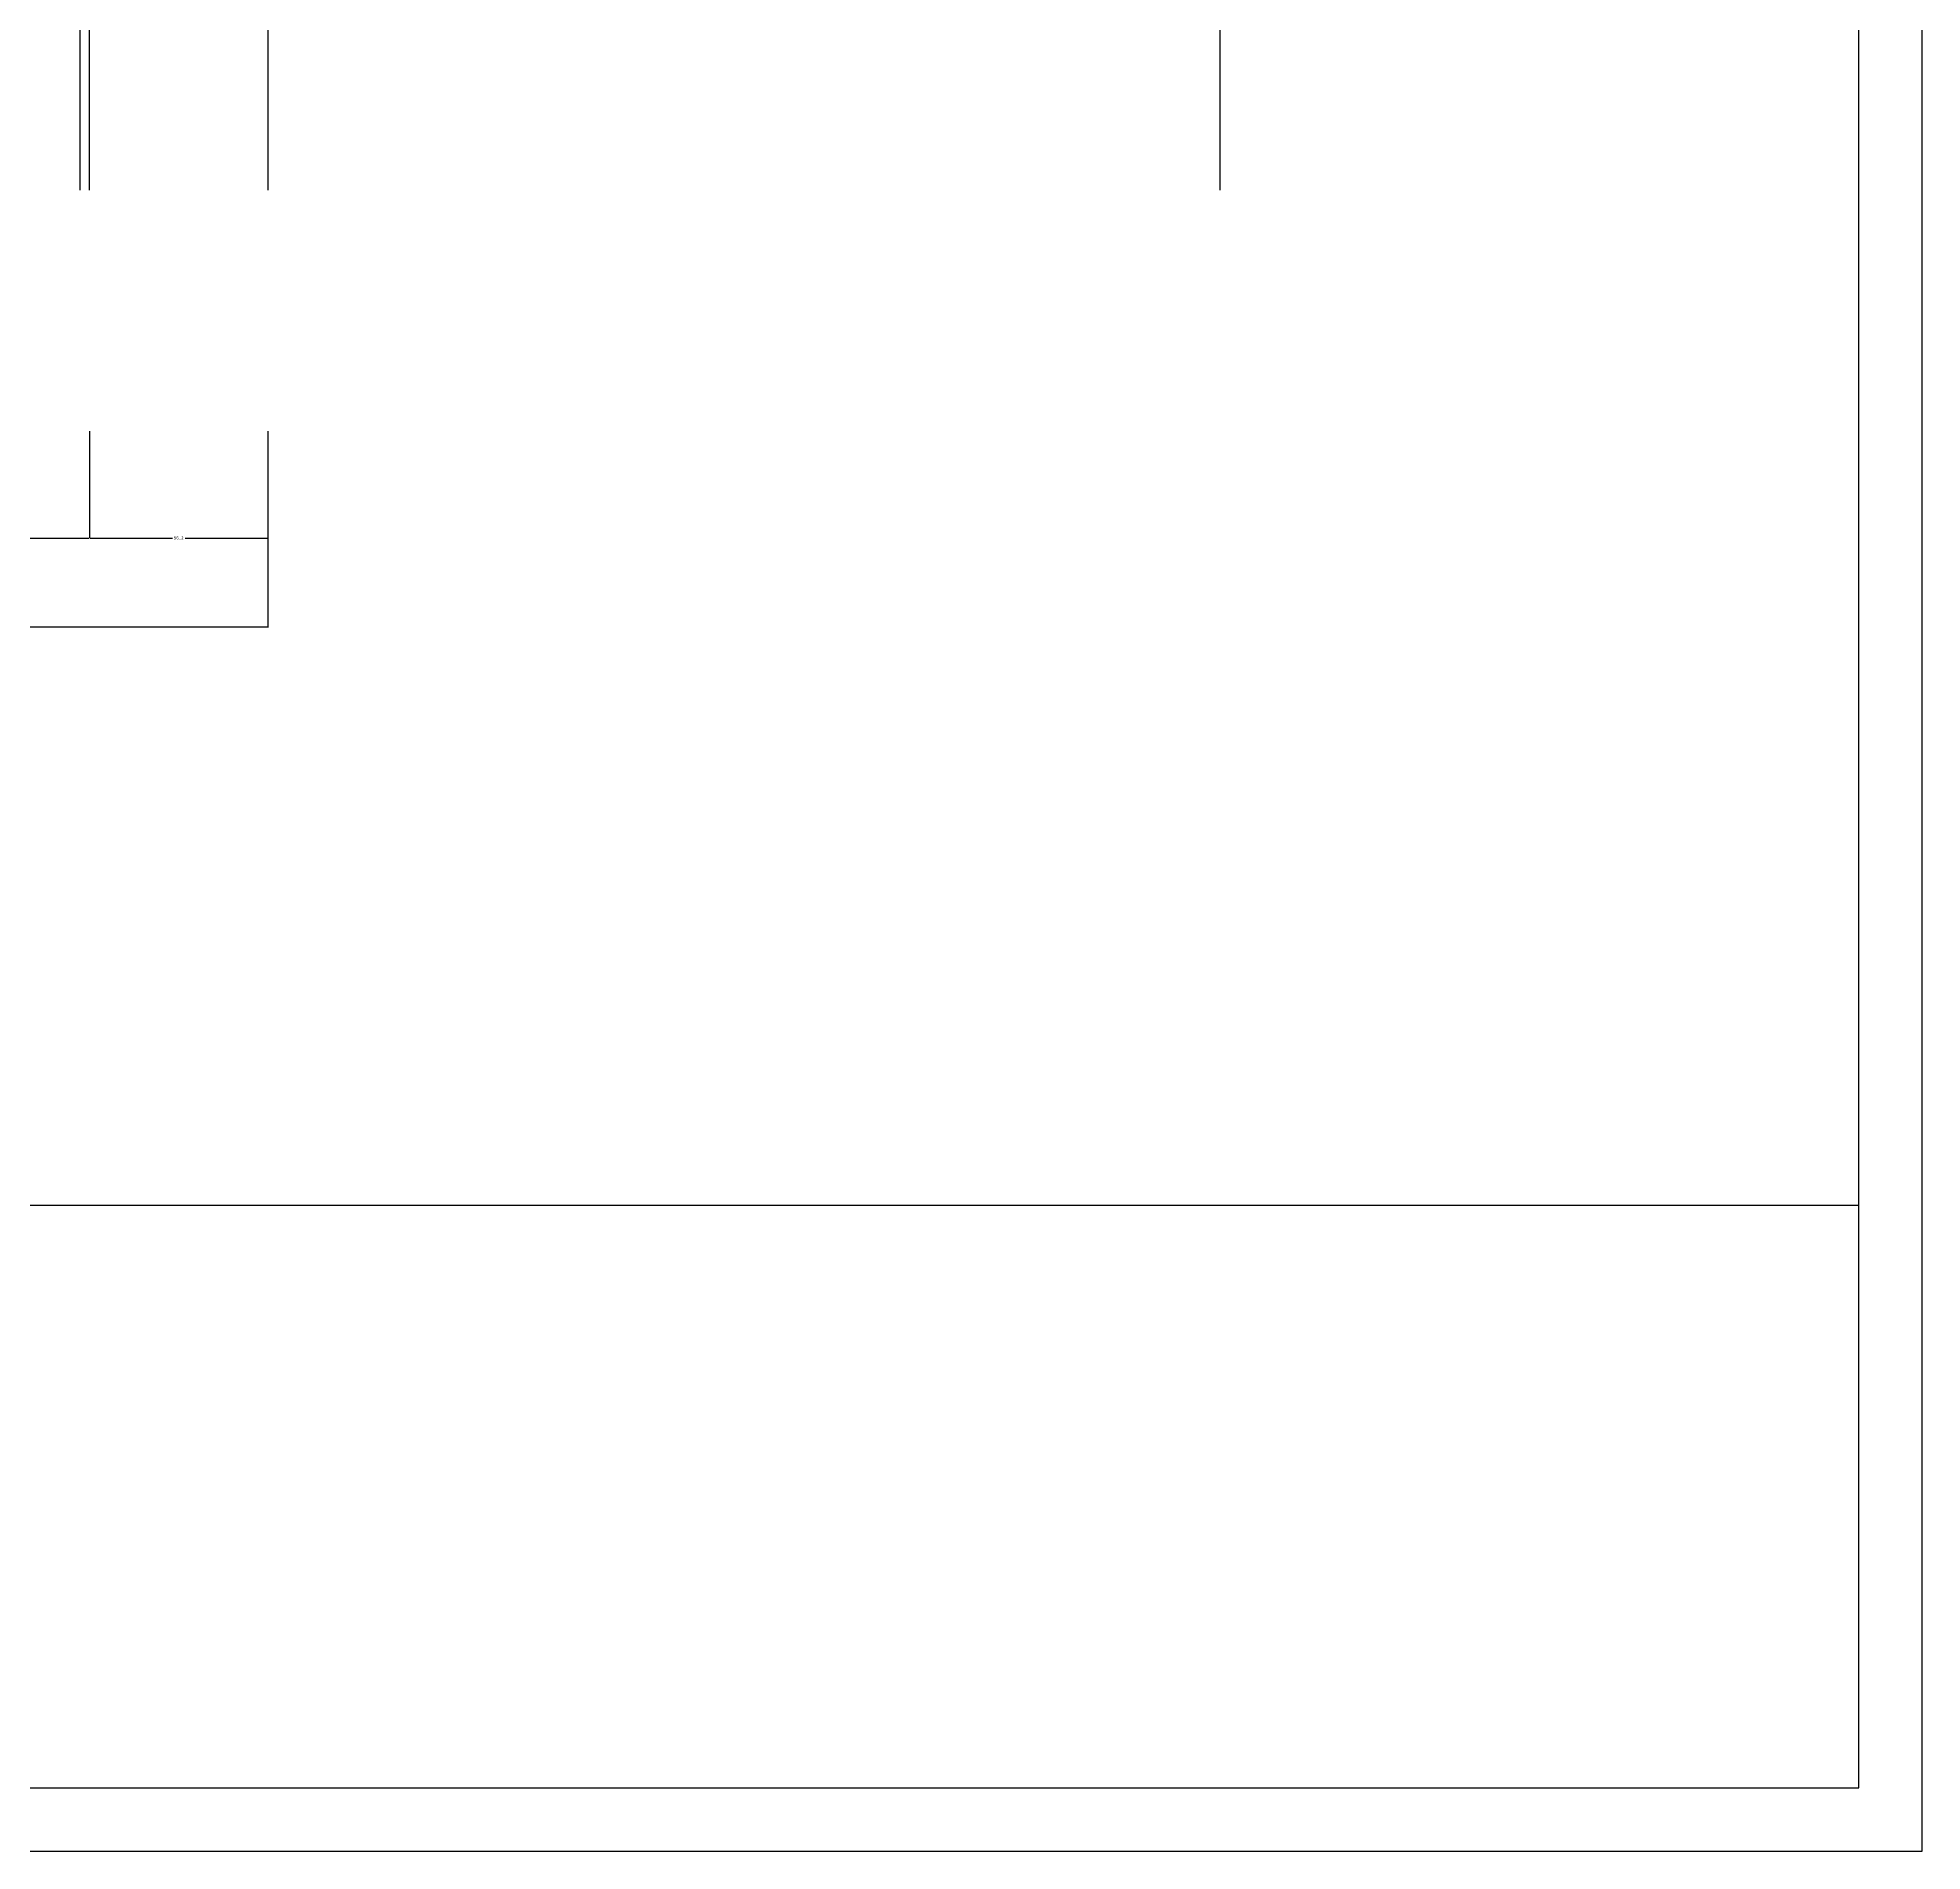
# Model space of a CAD drawing. Header units: metres. Extents: x -1 to 2084, y -1985 to 0.
# Drawn here: x 1490 to 2084, y -1985 to -1413 of the extents above; entities that cross this region are included whole.
import ezdxf

# ---------------------------------------------------------------- set-up
doc = ezdxf.new("R2010")
doc.units = ezdxf.units.M
for name, color, linetype in [('图层1', 8, 'Continuous'), ('图框', 5, 'Continuous'), ('外形', 3, 'Continuous'), ('文字标注1', 4, 'Continuous'), ('轴线', 6, 'Continuous')]:
    doc.layers.add(name, color=color, linetype=linetype)
doc.dimstyles.get("Standard").update_dxf_attribs({"dimtxt": 2.5, "dimasz": 2.5, "dimexe": 1.25, "dimexo": 0.625, "dimtad": 1, "dimcen": 2.5, "dimazin": 3, "dimtfac": 1, "dimtmove": 0, "dimatfit": 3})

# ---------------------------------------------------------------- blocks, each defined once
blk = doc.blocks.new('_CLOSEDFILLED')
at = {"color": 0, "linetype": 'BYBLOCK'}
blk.add_solid([(-1, 0.2), (0, 0), (-1, -0.2)], dxfattribs=at)
blk = doc.blocks.new('*D6')
for p, q in [((1406.31, -1537.06), (1406.31, -1570.84)), ((1506.31, -1537.06), (1506.31, -1570.84)), ((1406.56, -1570.84), (1454.81, -1570.84)), ((1457.81, -1570.84), (1506.06, -1570.84))]:
    blk.add_line(p, q)
at = {"layer": 'Defpoints'}
for p in [(1406.31, -1537.06), (1506.31, -1537.06), (1406.31, -1570.84)]:
    blk.add_point(p, dxfattribs=at)
at = {"xscale": 0.25, "yscale": 0.25, "rotation": 180}
blk.add_blockref('_CLOSEDFILLED', (1406.31, -1570.84), dxfattribs=at)
at = {"xscale": 0.25, "yscale": 0.25}
blk.add_blockref('_CLOSEDFILLED', (1506.31, -1570.84), dxfattribs=at)
at = {"insert": (1456.31, -1570.84), "char_height": 1, "attachment_point": 5}
blk.add_mtext('100', dxfattribs=at)
blk = doc.blocks.new('*D7')
for p, q in [((1506.31, -1537.06), (1506.31, -1570.84)), ((1562.51, -1537.06), (1562.51, -1570.84)), ((1506.56, -1570.84), (1532.41, -1570.84)), ((1536.41, -1570.84), (1562.26, -1570.84))]:
    blk.add_line(p, q)
at = {"layer": 'Defpoints'}
for p in [(1506.31, -1537.06), (1562.51, -1537.06), (1506.31, -1570.84)]:
    blk.add_point(p, dxfattribs=at)
at = {"xscale": 0.25, "yscale": 0.25, "rotation": 180}
blk.add_blockref('_CLOSEDFILLED', (1506.31, -1570.84), dxfattribs=at)
at = {"xscale": 0.25, "yscale": 0.25}
blk.add_blockref('_CLOSEDFILLED', (1562.51, -1570.84), dxfattribs=at)
at = {"insert": (1534.41, -1570.84), "char_height": 1, "attachment_point": 5}
blk.add_mtext('56,2', dxfattribs=at)
blk = doc.blocks.new('*D8')
for p, q in [((1062.51, -1537.06), (1062.51, -1598.84)), ((1562.51, -1537.06), (1562.51, -1598.84)), ((1311.01, -1598.84), (1062.26, -1598.84)), ((1562.76, -1598.84), (1314.01, -1598.84))]:
    blk.add_line(p, q)
at = {"layer": 'Defpoints'}
for p in [(1062.51, -1537.06), (1562.51, -1537.06), (1562.51, -1598.84)]:
    blk.add_point(p, dxfattribs=at)
at = {"xscale": 0.25, "yscale": 0.25}
blk.add_blockref('_CLOSEDFILLED', (1062.51, -1598.84), dxfattribs=at)
at = {"xscale": 0.25, "yscale": 0.25, "rotation": 180}
blk.add_blockref('_CLOSEDFILLED', (1562.51, -1598.84), dxfattribs=at)
at = {"insert": (1312.51, -1598.84), "char_height": 1, "attachment_point": 5}
blk.add_mtext('500', dxfattribs=at)

msp = doc.modelspace()

# ---------------------------------------------------------------- hatches: boundary and pattern name
at = {"layer": '图层1'}
h = msp.add_hatch(dxfattribs=at)
h.set_pattern_fill('AR-CONC', scale=20)
h.paths.add_polyline_path([(1675.51, -893.76), (1670.51, -899.76), (1566.51, -899.76), (1566.51, -898.76), (1562.51, -898.76), (1562.51, -1038.76), (1566.51, -1038.76), (1566.51, -1037.76), (1670.51, -1037.76), (1675.51, -1043.76), (1670.51, -1049.76), (1566.51, -1049.76), (1566.51, -1048.76), (1562.51, -1048.76), (1562.51, -1461.11), (1862.51, -1461.11), (1862.51, -613.32), (1562.51, -613.32), (1562.51, -888.76), (1566.51, -888.76), (1566.51, -887.76), (1670.51, -887.76)])
h = msp.add_hatch(dxfattribs=at)
h.set_pattern_fill('ANSI31', scale=300)
h.paths.add_polyline_path([(1675.51, -893.76), (1670.51, -899.76), (1566.51, -899.76), (1566.51, -898.76), (1562.51, -898.76), (1562.51, -1038.76), (1566.51, -1038.76), (1566.51, -1037.76), (1670.51, -1037.76), (1675.51, -1043.76), (1670.51, -1049.76), (1566.51, -1049.76), (1566.51, -1048.76), (1562.51, -1048.76), (1562.51, -1461.11), (1862.51, -1461.11), (1862.51, -613.32), (1562.51, -613.32), (1562.51, -888.76), (1566.51, -888.76), (1566.51, -887.76), (1670.51, -887.76)])

# ---------------------------------------------------------------- linework, layer by layer
for p, q in [((2083.97, -1984.72), (2083.97, -304.72)), ((1503.31, -1461.11), (1503.31, -775.99)), ((895.97, -1984.72), (2083.97, -1984.72))]:
    msp.add_line(p, q, dxfattribs=at)
at = {"layer": '图框'}
for p, q in [((2063.97, -1964.72), (2063.97, -324.72)), ((915.97, -1964.72), (2063.97, -1964.72))]:
    msp.add_line(p, q, dxfattribs=at)
at = {"layer": '外形'}
for p, q in [((1562.51, -613.32), (1562.51, -1461.11)), ((915.97, -1781.04), (2063.97, -1781.04))]:
    msp.add_line(p, q, dxfattribs=at)
at = {"layer": '文字标注1'}
msp.add_line((1506.31, -1461.11), (1506.31, -1018.76), dxfattribs=at)
at = {"layer": '轴线'}
msp.add_line((1862.51, -613.32), (1862.51, -1461.11), dxfattribs=at)

# ---------------------------------------------------------------- dimensions: what is measured, and where the dimension line sits
for base, p1, p2, picture, middle in [((1562.51, -1598.84), (1562.51, -1537.06), (1062.51, -1537.06), '*D8', (1312.51, -1598.84)), ((1406.31, -1570.84), (1406.31, -1537.06), (1506.31, -1537.06), '*D6', (1456.31, -1570.84)), ((1506.31, -1570.84), (1506.31, -1537.06), (1562.51, -1537.06), '*D7', (1534.41, -1570.84))]:
    dim = msp.add_linear_dim(base=base, p1=p1, p2=p2, dimstyle='Standard')
    dim.commit()
    dim.dimension.update_dxf_attribs({"geometry": picture, "text_midpoint": middle})

doc.saveas('drawing.dxf')
